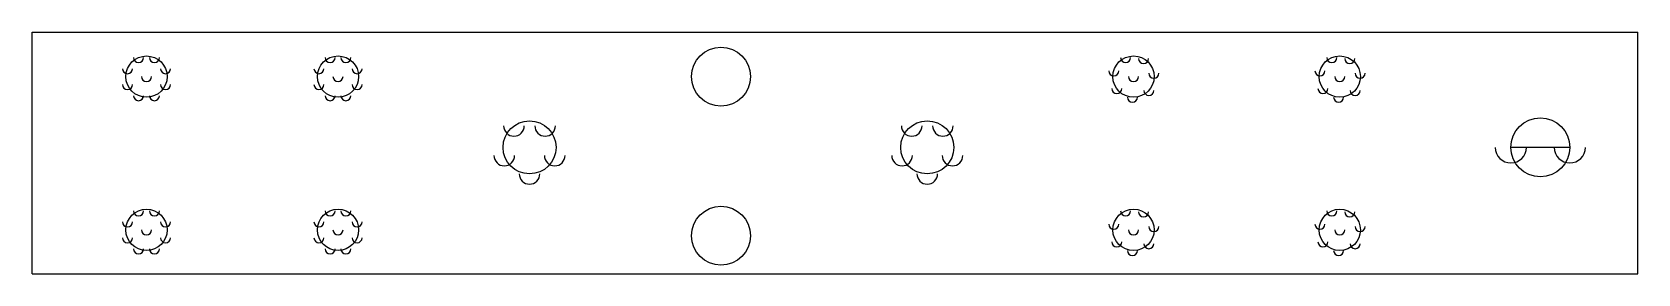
# Model space of a CAD drawing. Header units: millimetres. Extents: x 0 to 272, y 0 to 41.
import ezdxf

# ---------------------------------------------------------------- set-up
doc = ezdxf.new("R2010")
doc.units = ezdxf.units.MM

msp = doc.modelspace()

# ---------------------------------------------------------------- linework, layer by layer
at = {"color": 7, "linetype": 'Continuous', "lineweight": 25}
for p, q in [((0, 41), (272.5, 41)), ((0, 0), (0, 41)), ((272.5, 0), (272.5, 41)), ((0, 0), (272.5, 0))]:
    msp.add_line(p, q, dxfattribs=at)
msp.add_line((260.95, 21.46), (250.95, 21.46))
for centre, radius in [((116.9, 33.46), 5), ((19.41, 33.46), 3.5), ((51.91, 33.46), 3.5), ((186.91, 33.46), 3.5), ((221.91, 33.46), 3.5), ((84.41, 21.46), 4.5), ((151.91, 21.46), 4.5), ((255.95, 21.46), 5), ((19.41, 7.46), 3.5), ((51.91, 7.46), 3.5), ((116.9, 6.46), 5), ((186.91, 7.46), 3.5), ((221.91, 7.46), 3.5)]:
    msp.add_circle(centre, radius)
for centre, radius in [((18.07, 36.69), 0.85), ((20.75, 36.69), 0.85), ((50.57, 36.69), 0.85), ((53.25, 36.69), 0.85), ((185.57, 36.69), 0.85), ((188.61, 36.52), 0.85), ((220.57, 36.69), 0.85), ((223.61, 36.52), 0.85), ((16.18, 34.8), 0.85), ((19.41, 33.46), 0.85), ((22.65, 34.8), 0.85), ((48.68, 34.8), 0.85), ((51.91, 33.46), 0.85), ((55.15, 34.8), 0.85), ((183.55, 34.43), 0.85), ((186.91, 33.46), 0.85), ((190.36, 34.04), 0.85), ((218.55, 34.43), 0.85), ((221.91, 33.46), 0.85), ((225.36, 34.04), 0.85), ((16.18, 32.12), 0.85), ((18.07, 30.22), 0.85), ((20.75, 30.22), 0.85), ((22.65, 32.12), 0.85), ((48.68, 32.12), 0.85), ((50.57, 30.22), 0.85), ((53.25, 30.22), 0.85), ((55.15, 32.12), 0.85), ((184.06, 31.43), 0.85), ((189.52, 31.12), 0.85), ((219.06, 31.43), 0.85), ((224.52, 31.12), 0.85), ((186.72, 29.96), 0.85), ((221.72, 29.96), 0.85), ((81.77, 25.1), 1.75), ((87.06, 25.1), 1.75), ((149.27, 25.1), 1.75), ((154.56, 25.1), 1.75), ((80.13, 20.07), 1.75), ((88.69, 20.07), 1.75), ((147.63, 20.07), 1.75), ((156.19, 20.07), 1.75), ((250.95, 21.46), 2.65), ((260.95, 21.46), 2.65), ((84.41, 16.96), 1.75), ((151.91, 16.96), 1.75), ((16.18, 8.8), 0.85), ((18.07, 10.69), 0.85), ((20.75, 10.69), 0.85), ((22.65, 8.8), 0.85), ((48.68, 8.8), 0.85), ((50.57, 10.69), 0.85), ((53.25, 10.69), 0.85), ((55.15, 8.8), 0.85), ((183.55, 8.43), 0.85), ((185.57, 10.69), 0.85), ((188.61, 10.52), 0.85), ((218.55, 8.43), 0.85), ((220.57, 10.69), 0.85), ((223.61, 10.52), 0.85), ((16.18, 6.12), 0.85), ((19.41, 7.46), 0.85), ((22.65, 6.12), 0.85), ((48.68, 6.12), 0.85), ((51.91, 7.46), 0.85), ((55.15, 6.12), 0.85), ((186.91, 7.46), 0.85), ((190.36, 8.04), 0.85), ((221.91, 7.46), 0.85), ((225.36, 8.04), 0.85), ((18.07, 4.22), 0.85), ((20.75, 4.22), 0.85), ((50.57, 4.22), 0.85), ((53.25, 4.22), 0.85), ((184.06, 5.43), 0.85), ((186.72, 3.96), 0.85), ((189.52, 5.12), 0.85), ((219.06, 5.43), 0.85), ((221.72, 3.96), 0.85), ((224.52, 5.12), 0.85)]:
    msp.add_arc(centre, radius, 180, 0, dxfattribs=at)

doc.saveas('drawing.dxf')
